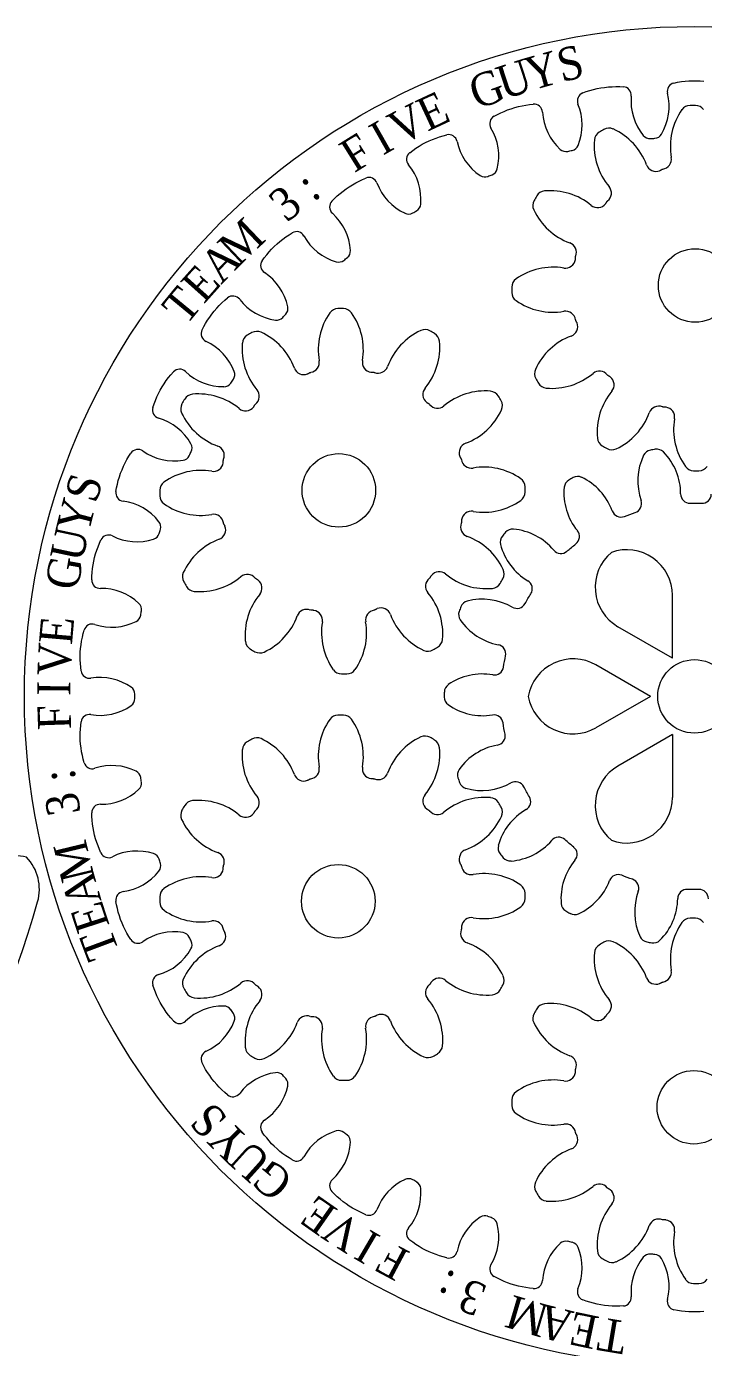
# Model space of a CAD drawing. Header units: inches. Extents: x 3 to 398, y -295 to -2.
# Drawn here: x 200.5 to 300.3, y -197 to -2.2 of the extents above; entities that cross this region are included whole.
import ezdxf
from ezdxf.enums import TextEntityAlignment as Align

# ---------------------------------------------------------------- set-up
doc = ezdxf.new("R2010")
doc.units = ezdxf.units.IN
doc.header["$MEASUREMENT"] = 0
doc.styles.get("Standard").update_dxf_attribs({"font": 'timesout.shx'})

msp = doc.modelspace()

# ---------------------------------------------------------------- linework, layer by layer
at = {"color": 1, "lineweight": 5}
for p, q in [((283.05, -11.84), (283.57, -11.67)), ((283.57, -11.67), (284.11, -11.53)), ((284.11, -11.53), (284.65, -11.4)), ((284.65, -11.4), (285.2, -11.3)), ((285.2, -11.3), (285.75, -11.21)), ((285.75, -11.21), (286.3, -11.15)), ((286.3, -11.15), (286.86, -11.11)), ((286.86, -11.11), (287.41, -11.1)), ((287.41, -11.1), (287.97, -11.1)), ((287.97, -11.1), (288.52, -11.13)), ((295.97, -10.57), (296.51, -10.46)), ((296.51, -10.46), (297.06, -10.37)), ((297.06, -10.37), (297.61, -10.31)), ((297.61, -10.31), (298.16, -10.26)), ((298.16, -10.26), (298.72, -10.24)), ((298.72, -10.24), (299.28, -10.24)), ((299.28, -10.24), (299.84, -10.26)), ((299.84, -10.26), (300.39, -10.31)), ((282.53, -12.03), (283.05, -11.84)), ((269.45, -15.48), (269.94, -15.22)), ((269.94, -15.22), (270.43, -14.97)), ((270.43, -14.97), (270.94, -14.75)), ((270.94, -14.75), (271.46, -14.54)), ((271.46, -14.54), (271.98, -14.36)), ((271.98, -14.36), (272.51, -14.19)), ((272.51, -14.19), (273.05, -14.05)), ((273.05, -14.05), (273.6, -13.93)), ((273.6, -13.93), (274.14, -13.83)), ((274.14, -13.83), (274.69, -13.75)), ((274.69, -13.75), (275.24, -13.69)), ((258.88, -19.61), (259.37, -19.35)), ((259.37, -19.35), (259.87, -19.11)), ((259.87, -19.11), (260.38, -18.89)), ((260.38, -18.89), (260.9, -18.69)), ((260.9, -18.69), (261.43, -18.51)), ((261.43, -18.51), (261.96, -18.35)), ((261.96, -18.35), (262.49, -18.21)), ((257.04, -20.84), (257.48, -20.51)), ((257.48, -20.51), (257.93, -20.19)), ((257.93, -20.19), (258.4, -19.89)), ((258.4, -19.89), (258.88, -19.61)), ((294.07, -23.38), (294.12, -23.35)), ((294.12, -23.35), (294.16, -23.33)), ((294.16, -23.33), (294.2, -23.31)), ((294.2, -23.31), (294.25, -23.29)), ((294.25, -23.29), (294.29, -23.28)), ((294.29, -23.28), (294.34, -23.27)), ((248.58, -25.56), (249.06, -25.28)), ((249.06, -25.28), (249.55, -25.03)), ((249.55, -25.03), (250.05, -24.79)), ((250.05, -24.79), (250.56, -24.58)), ((293.86, -23.49), (293.9, -23.47)), ((293.9, -23.47), (293.95, -23.45)), ((293.95, -23.45), (293.99, -23.43)), ((293.99, -23.43), (294.03, -23.4)), ((294.03, -23.4), (294.07, -23.38)), ((245.94, -27.59), (246.34, -27.21)), ((246.34, -27.21), (246.76, -26.85)), ((246.76, -26.85), (247.2, -26.5)), ((247.2, -26.5), (247.64, -26.17)), ((247.64, -26.17), (248.1, -25.86)), ((248.1, -25.86), (248.58, -25.56)), ((245.56, -27.99), (245.94, -27.59)), ((285.89, -28.38), (285.92, -28.34)), ((285.92, -28.34), (285.95, -28.3)), ((285.95, -28.3), (285.97, -28.26)), ((285.97, -28.26), (286, -28.22)), ((286, -28.22), (286.02, -28.17)), ((286.02, -28.17), (286.05, -28.13)), ((286.05, -28.13), (286.07, -28.09)), ((286.07, -28.09), (286.1, -28.05)), ((286.1, -28.05), (286.13, -28.01)), ((286.13, -28.01), (286.16, -27.98)), ((286.16, -27.98), (286.2, -27.95)), ((238.78, -33.25), (239.24, -32.94)), ((239.24, -32.94), (239.71, -32.65)), ((236.29, -35.46), (236.67, -35.05)), ((236.67, -35.05), (237.06, -34.66)), ((237.06, -34.66), (237.47, -34.28)), ((237.47, -34.28), (237.9, -33.92)), ((237.9, -33.92), (238.33, -33.57)), ((238.33, -33.57), (238.78, -33.25)), ((235.27, -36.77), (235.59, -36.32)), ((235.59, -36.32), (235.94, -35.89)), ((235.94, -35.89), (236.29, -35.46)), ((281.44, -36.55), (281.45, -36.5)), ((281.44, -36.6), (281.44, -36.55)), ((281.45, -36.21), (281.46, -36.16)), ((281.45, -36.26), (281.45, -36.21)), ((281.45, -36.31), (281.45, -36.26)), ((281.45, -36.36), (281.45, -36.31)), ((281.45, -36.4), (281.45, -36.36)), ((281.45, -36.45), (281.45, -36.4)), ((281.45, -36.5), (281.45, -36.45)), ((281.46, -36.16), (281.47, -36.12)), ((281.47, -36.12), (281.49, -36.07)), ((229.35, -42.98), (229.76, -42.6)), ((229.76, -42.6), (230.19, -42.25)), ((227.54, -45.08), (227.87, -44.63)), ((227.87, -44.63), (228.22, -44.2)), ((228.22, -44.2), (228.58, -43.77)), ((228.58, -43.77), (228.96, -43.37)), ((228.96, -43.37), (229.35, -42.98)), ((226.41, -46.98), (226.66, -46.49)), ((226.66, -46.49), (226.93, -46.01)), ((226.93, -46.01), (227.23, -45.54)), ((227.23, -45.54), (227.54, -45.08)), ((281.48, -45.51), (281.47, -45.46)), ((281.49, -45.55), (281.48, -45.51)), ((281.51, -45.6), (281.49, -45.55)), ((281.53, -45.64), (281.51, -45.6)), ((281.55, -45.68), (281.53, -45.64)), ((281.58, -45.73), (281.55, -45.68)), ((281.6, -45.77), (281.58, -45.73)), ((281.63, -45.81), (281.6, -45.77)), ((281.65, -45.85), (281.63, -45.81)), ((281.67, -45.9), (281.65, -45.85)), ((281.69, -45.94), (281.67, -45.9)), ((220.84, -54.91), (221.15, -54.45)), ((221.15, -54.45), (221.48, -54.01)), ((221.48, -54.01), (221.83, -53.58)), ((221.83, -53.58), (222.2, -53.16)), ((241.96, -53.45), (242.01, -53.43)), ((242.01, -53.43), (242.05, -53.41)), ((242.05, -53.41), (242.09, -53.39)), ((242.09, -53.39), (242.14, -53.36)), ((242.14, -53.36), (242.18, -53.34)), ((242.18, -53.34), (242.22, -53.31)), ((242.22, -53.31), (242.26, -53.29)), ((242.26, -53.29), (242.31, -53.27)), ((242.31, -53.27), (242.35, -53.25)), ((242.35, -53.25), (242.4, -53.24)), ((242.4, -53.24), (242.44, -53.23)), ((251.31, -53.2), (251.35, -53.21)), ((251.35, -53.21), (251.4, -53.21)), ((251.4, -53.21), (251.45, -53.21)), ((251.45, -53.21), (251.5, -53.21)), ((251.5, -53.21), (251.55, -53.21)), ((251.55, -53.21), (251.6, -53.21)), ((251.6, -53.21), (251.65, -53.21)), ((251.65, -53.21), (251.69, -53.21)), ((251.69, -53.21), (251.74, -53.22)), ((251.74, -53.22), (251.79, -53.23)), ((251.79, -53.23), (251.83, -53.25)), ((286.18, -53.64), (286.15, -53.6)), ((286.21, -53.67), (286.18, -53.64)), ((286.25, -53.7), (286.21, -53.67)), ((286.29, -53.73), (286.25, -53.7)), ((286.33, -53.75), (286.29, -53.73)), ((286.37, -53.78), (286.33, -53.75)), ((286.42, -53.8), (286.37, -53.78)), ((286.46, -53.83), (286.42, -53.8)), ((286.5, -53.85), (286.46, -53.83)), ((286.54, -53.88), (286.5, -53.85)), ((286.58, -53.91), (286.54, -53.88)), ((219.76, -56.86), (220, -56.35)), ((220, -56.35), (220.26, -55.86)), ((220.26, -55.86), (220.54, -55.38)), ((220.54, -55.38), (220.84, -54.91)), ((219.17, -58.41), (219.35, -57.88)), ((219.35, -57.88), (219.54, -57.37)), ((219.54, -57.37), (219.76, -56.86)), ((234, -58.34), (234.03, -58.3)), ((234.03, -58.3), (234.05, -58.26)), ((234.05, -58.26), (234.08, -58.22)), ((234.08, -58.22), (234.1, -58.18)), ((234.1, -58.18), (234.13, -58.14)), ((234.13, -58.14), (234.15, -58.09)), ((234.15, -58.09), (234.18, -58.05)), ((234.18, -58.05), (234.2, -58.01)), ((234.2, -58.01), (234.23, -57.98)), ((234.23, -57.98), (234.27, -57.94)), ((234.27, -57.94), (234.3, -57.91)), ((259.52, -57.65), (259.56, -57.68)), ((259.56, -57.68), (259.6, -57.71)), ((259.6, -57.71), (259.65, -57.73)), ((259.65, -57.73), (259.69, -57.76)), ((259.69, -57.76), (259.73, -57.78)), ((259.73, -57.78), (259.77, -57.81)), ((259.77, -57.81), (259.81, -57.83)), ((259.81, -57.83), (259.85, -57.86)), ((259.85, -57.86), (259.89, -57.89)), ((259.89, -57.89), (259.93, -57.92)), ((259.93, -57.92), (259.96, -57.96)), ((294.32, -58.33), (294.27, -58.31)), ((294.36, -58.34), (294.32, -58.33)), ((294.41, -58.35), (294.36, -58.34)), ((294.46, -58.35), (294.41, -58.35)), ((294.51, -58.35), (294.46, -58.35)), ((294.56, -58.35), (294.51, -58.35)), ((294.6, -58.35), (294.56, -58.35)), ((294.65, -58.35), (294.6, -58.35)), ((294.7, -58.35), (294.65, -58.35)), ((294.75, -58.36), (294.7, -58.35)), ((294.8, -58.36), (294.75, -58.36)), ((215.08, -66.57), (215.35, -66.08)), ((215.35, -66.08), (215.63, -65.61)), ((215.63, -65.61), (215.93, -65.14)), ((229.55, -66.22), (229.56, -66.17)), ((229.55, -66.27), (229.55, -66.22)), ((229.56, -66.12), (229.58, -66.08)), ((229.56, -66.17), (229.56, -66.12)), ((229.58, -66.08), (229.59, -66.03)), ((264.41, -65.62), (264.43, -65.66)), ((264.43, -65.66), (264.45, -65.71)), ((264.45, -65.71), (264.48, -65.75)), ((264.48, -65.75), (264.5, -65.79)), ((264.5, -65.79), (264.53, -65.83)), ((264.53, -65.83), (264.55, -65.88)), ((264.55, -65.88), (264.58, -65.92)), ((264.58, -65.92), (264.6, -65.96)), ((264.6, -65.96), (264.61, -66.01)), ((264.61, -66.01), (264.63, -66.05)), ((264.63, -66.05), (264.64, -66.1)), ((214.23, -68.63), (214.41, -68.1)), ((214.41, -68.1), (214.62, -67.58)), ((214.62, -67.58), (214.84, -67.07)), ((214.84, -67.07), (215.08, -66.57)), ((229.54, -66.56), (229.55, -66.51)), ((229.55, -66.32), (229.55, -66.27)), ((229.55, -66.37), (229.55, -66.32)), ((229.55, -66.41), (229.55, -66.37)), ((229.55, -66.46), (229.55, -66.41)), ((229.55, -66.51), (229.55, -66.46)), ((213.81, -70.24), (213.93, -69.7)), ((213.93, -69.7), (214.07, -69.16)), ((214.07, -69.16), (214.23, -68.63)), ((213.71, -70.78), (213.81, -70.24)), ((229.58, -75.47), (229.57, -75.42)), ((229.6, -75.52), (229.58, -75.47)), ((229.61, -75.56), (229.6, -75.52)), ((229.63, -75.6), (229.61, -75.56)), ((229.66, -75.65), (229.63, -75.6)), ((229.68, -75.69), (229.66, -75.65)), ((229.71, -75.73), (229.68, -75.69)), ((229.73, -75.77), (229.71, -75.73)), ((229.76, -75.82), (229.73, -75.77)), ((229.78, -75.86), (229.76, -75.82)), ((229.8, -75.9), (229.78, -75.86)), ((264.63, -75.45), (264.62, -75.49)), ((264.65, -75.4), (264.63, -75.45)), ((264.66, -75.3), (264.65, -75.35)), ((264.65, -75.35), (264.65, -75.4)), ((264.67, -74.96), (264.66, -75.01)), ((264.66, -75.01), (264.66, -75.06)), ((264.66, -75.06), (264.66, -75.11)), ((264.66, -75.11), (264.66, -75.16)), ((264.66, -75.16), (264.66, -75.21)), ((264.66, -75.21), (264.66, -75.26)), ((264.66, -75.26), (264.66, -75.3)), ((210.72, -80), (210.89, -79.46)), ((210.89, -79.46), (211.08, -78.94)), ((211.08, -78.94), (211.28, -78.43)), ((211.28, -78.43), (211.51, -77.92)), ((210.27, -82.17), (210.35, -81.62)), ((210.35, -81.62), (210.46, -81.08)), ((210.46, -81.08), (210.58, -80.53)), ((210.58, -80.53), (210.72, -80)), ((210.16, -83.83), (210.18, -83.28)), ((210.18, -83.28), (210.21, -82.73)), ((210.21, -82.73), (210.27, -82.17)), ((234.28, -83.6), (234.25, -83.57)), ((234.32, -83.63), (234.28, -83.6)), ((234.36, -83.66), (234.32, -83.63)), ((234.4, -83.69), (234.36, -83.66)), ((234.44, -83.72), (234.4, -83.69)), ((234.48, -83.74), (234.44, -83.72)), ((234.52, -83.76), (234.48, -83.74)), ((259.94, -83.58), (259.91, -83.61)), ((259.98, -83.55), (259.94, -83.58)), ((260.01, -83.51), (259.98, -83.55)), ((260.03, -83.47), (260.01, -83.51)), ((260.06, -83.43), (260.03, -83.47)), ((260.08, -83.39), (260.06, -83.43)), ((260.11, -83.34), (260.08, -83.39)), ((260.13, -83.3), (260.11, -83.34)), ((260.16, -83.26), (260.13, -83.3)), ((260.18, -83.22), (260.16, -83.26)), ((260.21, -83.18), (260.18, -83.22)), ((234.56, -83.79), (234.52, -83.76)), ((234.61, -83.81), (234.56, -83.79)), ((234.65, -83.84), (234.61, -83.81)), ((234.69, -83.87), (234.65, -83.84)), ((295.75, -95.36), (295.75, -86.1)), ((242.42, -88.29), (242.38, -88.28)), ((242.47, -88.3), (242.42, -88.29)), ((242.52, -88.31), (242.47, -88.3)), ((242.56, -88.31), (242.52, -88.31)), ((242.61, -88.31), (242.56, -88.31)), ((242.66, -88.31), (242.61, -88.31)), ((242.71, -88.31), (242.66, -88.31)), ((242.76, -88.31), (242.71, -88.31)), ((242.81, -88.31), (242.76, -88.31)), ((242.86, -88.32), (242.81, -88.31)), ((242.9, -88.32), (242.86, -88.32)), ((251.81, -88.28), (251.77, -88.29)), ((251.86, -88.27), (251.81, -88.28)), ((251.9, -88.25), (251.86, -88.27)), ((251.95, -88.23), (251.9, -88.25)), ((251.99, -88.21), (251.95, -88.23)), ((252.03, -88.18), (251.99, -88.21)), ((252.07, -88.16), (252.03, -88.18)), ((252.12, -88.14), (252.07, -88.16)), ((252.16, -88.11), (252.12, -88.14)), ((252.2, -88.09), (252.16, -88.11)), ((252.25, -88.07), (252.2, -88.09)), ((208.9, -91.75), (209.05, -91.22)), ((295.75, -95.36), (287.72, -90.73)), ((208.52, -93.94), (208.58, -93.39)), ((208.58, -93.39), (208.66, -92.84)), ((208.66, -92.84), (208.77, -92.29)), ((208.77, -92.29), (208.9, -91.75)), ((208.45, -95.05), (208.47, -94.5)), ((208.46, -95.61), (208.45, -95.05)), ((208.47, -94.5), (208.52, -93.94)), ((208.48, -96.16), (208.46, -95.61)), ((208.53, -96.71), (208.48, -96.16)), ((208.6, -97.26), (208.53, -96.71)), ((292.49, -101), (284.47, -96.37)), ((292.49, -101), (284.47, -105.63)), ((208.53, -105.29), (208.6, -104.74)), ((208.45, -106.95), (208.46, -106.39)), ((208.47, -107.5), (208.45, -106.95)), ((208.46, -106.39), (208.48, -105.84)), ((208.48, -105.84), (208.53, -105.29)), ((295.75, -106.64), (287.72, -111.27)), ((295.75, -106.64), (295.75, -115.9)), ((208.52, -108.06), (208.47, -107.5)), ((208.58, -108.61), (208.52, -108.06)), ((208.66, -109.16), (208.58, -108.61)), ((208.77, -109.71), (208.66, -109.16)), ((208.9, -110.25), (208.77, -109.71)), ((209.05, -110.78), (208.9, -110.25)), ((241.96, -113.38), (242.01, -113.36)), ((242.01, -113.36), (242.05, -113.33)), ((242.05, -113.33), (242.09, -113.31)), ((242.09, -113.31), (242.14, -113.29)), ((242.14, -113.29), (242.18, -113.26)), ((242.18, -113.26), (242.22, -113.24)), ((242.22, -113.24), (242.26, -113.21)), ((242.26, -113.21), (242.31, -113.19)), ((242.31, -113.19), (242.35, -113.18)), ((242.35, -113.18), (242.4, -113.16)), ((242.4, -113.16), (242.44, -113.15)), ((251.31, -113.12), (251.35, -113.13)), ((251.35, -113.13), (251.4, -113.13)), ((251.4, -113.13), (251.45, -113.13)), ((251.45, -113.13), (251.5, -113.13)), ((251.5, -113.13), (251.55, -113.13)), ((251.55, -113.13), (251.6, -113.13)), ((251.6, -113.13), (251.65, -113.13)), ((251.65, -113.13), (251.69, -113.14)), ((251.69, -113.14), (251.74, -113.14)), ((251.74, -113.14), (251.79, -113.16)), ((251.79, -113.16), (251.83, -113.17)), ((210.18, -118.72), (210.16, -118.17)), ((210.21, -119.27), (210.18, -118.72)), ((234, -118.27), (234.03, -118.23)), ((234.03, -118.23), (234.05, -118.19)), ((234.05, -118.19), (234.08, -118.14)), ((234.08, -118.14), (234.1, -118.1)), ((234.1, -118.1), (234.13, -118.06)), ((234.13, -118.06), (234.15, -118.02)), ((234.15, -118.02), (234.18, -117.98)), ((234.18, -117.98), (234.2, -117.94)), ((234.2, -117.94), (234.23, -117.9)), ((234.23, -117.9), (234.27, -117.86)), ((234.27, -117.86), (234.3, -117.83)), ((259.52, -117.58), (259.56, -117.61)), ((259.56, -117.61), (259.6, -117.63)), ((259.6, -117.63), (259.65, -117.66)), ((259.65, -117.66), (259.69, -117.68)), ((259.69, -117.68), (259.73, -117.71)), ((259.73, -117.71), (259.77, -117.73)), ((259.77, -117.73), (259.81, -117.76)), ((259.81, -117.76), (259.85, -117.78)), ((259.85, -117.78), (259.89, -117.81)), ((259.89, -117.81), (259.93, -117.85)), ((259.93, -117.85), (259.96, -117.88)), ((210.27, -119.83), (210.21, -119.27)), ((210.35, -120.38), (210.27, -119.83)), ((210.46, -120.92), (210.35, -120.38)), ((210.58, -121.47), (210.46, -120.92)), ((210.72, -122), (210.58, -121.47)), ((210.89, -122.54), (210.72, -122)), ((211.08, -123.06), (210.89, -122.54)), ((211.28, -123.57), (211.08, -123.06)), ((211.51, -124.08), (211.28, -123.57)), ((229.54, -126.48), (229.55, -126.44)), ((229.55, -126.14), (229.56, -126.09)), ((229.55, -126.19), (229.55, -126.14)), ((229.55, -126.24), (229.55, -126.19)), ((229.55, -126.29), (229.55, -126.24)), ((229.55, -126.34), (229.55, -126.29)), ((229.55, -126.39), (229.55, -126.34)), ((229.55, -126.44), (229.55, -126.39)), ((229.56, -126.05), (229.58, -126)), ((229.56, -126.09), (229.56, -126.05)), ((229.58, -126), (229.59, -125.96)), ((264.41, -125.54), (264.43, -125.59)), ((264.43, -125.59), (264.45, -125.63)), ((264.45, -125.63), (264.48, -125.67)), ((264.48, -125.67), (264.5, -125.72)), ((264.5, -125.72), (264.53, -125.76)), ((264.53, -125.76), (264.55, -125.8)), ((264.55, -125.8), (264.58, -125.84)), ((264.58, -125.84), (264.6, -125.89)), ((264.6, -125.89), (264.61, -125.93)), ((264.61, -125.93), (264.63, -125.98)), ((264.63, -125.98), (264.64, -126.02)), ((213.81, -131.76), (213.71, -131.22)), ((213.93, -132.3), (213.81, -131.76)), ((214.07, -132.84), (213.93, -132.3)), ((214.23, -133.37), (214.07, -132.84)), ((214.41, -133.9), (214.23, -133.37)), ((214.62, -134.42), (214.41, -133.9)), ((214.84, -134.93), (214.62, -134.42)), ((215.08, -135.43), (214.84, -134.93)), ((215.35, -135.92), (215.08, -135.43)), ((215.63, -136.39), (215.35, -135.92)), ((229.58, -135.39), (229.57, -135.35)), ((229.6, -135.44), (229.58, -135.39)), ((229.61, -135.48), (229.6, -135.44)), ((229.63, -135.53), (229.61, -135.48)), ((229.66, -135.57), (229.63, -135.53)), ((229.68, -135.61), (229.66, -135.57)), ((229.71, -135.65), (229.68, -135.61)), ((229.73, -135.7), (229.71, -135.65)), ((229.76, -135.74), (229.73, -135.7)), ((229.78, -135.78), (229.76, -135.74)), ((229.8, -135.83), (229.78, -135.78)), ((264.63, -135.37), (264.62, -135.41)), ((264.65, -135.32), (264.63, -135.37)), ((264.66, -135.23), (264.65, -135.27)), ((264.65, -135.27), (264.65, -135.32)), ((264.67, -134.89), (264.66, -134.93)), ((264.66, -134.93), (264.66, -134.98)), ((264.66, -134.98), (264.66, -135.03)), ((264.66, -135.03), (264.66, -135.08)), ((264.66, -135.08), (264.66, -135.13)), ((264.66, -135.13), (264.66, -135.18)), ((264.66, -135.18), (264.66, -135.23)), ((215.93, -136.86), (215.63, -136.39)), ((219.35, -144.12), (219.17, -143.59)), ((219.54, -144.63), (219.35, -144.12)), ((234.28, -143.52), (234.25, -143.49)), ((234.32, -143.56), (234.28, -143.52)), ((234.36, -143.59), (234.32, -143.56)), ((234.4, -143.61), (234.36, -143.59)), ((234.44, -143.64), (234.4, -143.61)), ((234.48, -143.66), (234.44, -143.64)), ((234.52, -143.69), (234.48, -143.66)), ((234.56, -143.71), (234.52, -143.69)), ((234.61, -143.74), (234.56, -143.71)), ((234.65, -143.76), (234.61, -143.74)), ((234.69, -143.79), (234.65, -143.76)), ((259.94, -143.51), (259.91, -143.54)), ((259.98, -143.47), (259.94, -143.51)), ((260.01, -143.43), (259.98, -143.47)), ((260.03, -143.39), (260.01, -143.43)), ((260.06, -143.35), (260.03, -143.39)), ((260.08, -143.31), (260.06, -143.35)), ((260.11, -143.27), (260.08, -143.31)), ((260.13, -143.23), (260.11, -143.27)), ((260.16, -143.18), (260.13, -143.23)), ((260.18, -143.14), (260.16, -143.18)), ((260.21, -143.1), (260.18, -143.14)), ((293.86, -143.34), (293.9, -143.32)), ((293.9, -143.32), (293.95, -143.3)), ((293.95, -143.3), (293.99, -143.27)), ((293.99, -143.27), (294.03, -143.25)), ((294.03, -143.25), (294.07, -143.22)), ((294.07, -143.22), (294.12, -143.2)), ((294.12, -143.2), (294.16, -143.18)), ((294.16, -143.18), (294.2, -143.16)), ((294.2, -143.16), (294.25, -143.14)), ((294.25, -143.14), (294.29, -143.12)), ((294.29, -143.12), (294.34, -143.11)), ((219.76, -145.14), (219.54, -144.63)), ((220, -145.65), (219.76, -145.14)), ((220.26, -146.14), (220, -145.65)), ((220.54, -146.62), (220.26, -146.14)), ((220.84, -147.09), (220.54, -146.62)), ((221.15, -147.55), (220.84, -147.09)), ((221.48, -147.99), (221.15, -147.55)), ((221.83, -148.42), (221.48, -147.99)), ((252.16, -148.03), (252.12, -148.06)), ((252.2, -148.01), (252.16, -148.03)), ((252.25, -147.99), (252.2, -148.01)), ((286, -148.06), (286.02, -148.02)), ((286.02, -148.02), (286.05, -147.98)), ((286.05, -147.98), (286.07, -147.94)), ((286.07, -147.94), (286.1, -147.9)), ((286.1, -147.9), (286.13, -147.86)), ((286.13, -147.86), (286.16, -147.83)), ((286.16, -147.83), (286.2, -147.79)), ((222.2, -148.84), (221.83, -148.42)), ((242.42, -148.21), (242.38, -148.2)), ((242.47, -148.23), (242.42, -148.21)), ((242.52, -148.23), (242.47, -148.23)), ((242.56, -148.24), (242.52, -148.23)), ((242.61, -148.24), (242.56, -148.24)), ((242.66, -148.24), (242.61, -148.24)), ((242.71, -148.24), (242.66, -148.24)), ((242.76, -148.24), (242.71, -148.24)), ((242.81, -148.24), (242.76, -148.24)), ((242.86, -148.24), (242.81, -148.24)), ((242.9, -148.25), (242.86, -148.24)), ((251.81, -148.21), (251.77, -148.22)), ((251.86, -148.19), (251.81, -148.21)), ((251.9, -148.18), (251.86, -148.19)), ((251.95, -148.16), (251.9, -148.18)), ((251.99, -148.13), (251.95, -148.16)), ((252.03, -148.11), (251.99, -148.13)), ((252.07, -148.08), (252.03, -148.11)), ((252.12, -148.06), (252.07, -148.08)), ((285.89, -148.23), (285.92, -148.19)), ((285.92, -148.19), (285.95, -148.15)), ((285.95, -148.15), (285.97, -148.11)), ((285.97, -148.11), (286, -148.06)), ((226.66, -155.51), (226.41, -155.02)), ((226.93, -155.99), (226.66, -155.51)), ((227.23, -156.46), (226.93, -155.99)), ((227.54, -156.92), (227.23, -156.46)), ((227.87, -157.37), (227.54, -156.92)), ((228.22, -157.8), (227.87, -157.37)), ((281.44, -156.4), (281.45, -156.35)), ((281.44, -156.44), (281.44, -156.4)), ((281.45, -156.06), (281.46, -156.01)), ((281.45, -156.1), (281.45, -156.06)), ((281.45, -156.15), (281.45, -156.1)), ((281.45, -156.2), (281.45, -156.15)), ((281.45, -156.25), (281.45, -156.2)), ((281.45, -156.3), (281.45, -156.25)), ((281.45, -156.35), (281.45, -156.3)), ((281.46, -156.01), (281.47, -155.96)), ((281.47, -155.96), (281.49, -155.92)), ((228.58, -158.23), (228.22, -157.8)), ((228.96, -158.63), (228.58, -158.23)), ((229.35, -159.02), (228.96, -158.63)), ((229.76, -159.4), (229.35, -159.02)), ((230.19, -159.75), (229.76, -159.4)), ((235.59, -165.68), (235.27, -165.23)), ((281.48, -165.36), (281.47, -165.31)), ((281.49, -165.4), (281.48, -165.36)), ((281.51, -165.44), (281.49, -165.4)), ((281.53, -165.49), (281.51, -165.44)), ((281.55, -165.53), (281.53, -165.49)), ((281.58, -165.57), (281.55, -165.53)), ((235.94, -166.11), (235.59, -165.68)), ((236.29, -166.54), (235.94, -166.11)), ((236.67, -166.95), (236.29, -166.54)), ((237.06, -167.34), (236.67, -166.95)), ((237.47, -167.72), (237.06, -167.34)), ((281.6, -165.62), (281.58, -165.57)), ((281.63, -165.66), (281.6, -165.62)), ((281.65, -165.7), (281.63, -165.66)), ((281.67, -165.74), (281.65, -165.7)), ((281.69, -165.79), (281.67, -165.74)), ((237.9, -168.08), (237.47, -167.72)), ((238.33, -168.43), (237.9, -168.08)), ((238.78, -168.75), (238.33, -168.43)), ((239.24, -169.06), (238.78, -168.75)), ((239.71, -169.35), (239.24, -169.06)), ((245.94, -174.41), (245.56, -174.01)), ((246.34, -174.79), (245.94, -174.41)), ((246.76, -175.15), (246.34, -174.79)), ((247.2, -175.5), (246.76, -175.15)), ((286.18, -173.49), (286.15, -173.45)), ((286.21, -173.52), (286.18, -173.49)), ((286.25, -173.55), (286.21, -173.52)), ((286.29, -173.57), (286.25, -173.55)), ((286.33, -173.6), (286.29, -173.57)), ((286.37, -173.62), (286.33, -173.6)), ((286.42, -173.65), (286.37, -173.62)), ((286.46, -173.67), (286.42, -173.65)), ((286.5, -173.7), (286.46, -173.67)), ((286.54, -173.72), (286.5, -173.7)), ((286.58, -173.75), (286.54, -173.72)), ((247.64, -175.83), (247.2, -175.5)), ((248.1, -176.14), (247.64, -175.83)), ((248.58, -176.44), (248.1, -176.14)), ((249.06, -176.72), (248.58, -176.44)), ((249.55, -176.97), (249.06, -176.72)), ((250.05, -177.21), (249.55, -176.97)), ((250.56, -177.42), (250.05, -177.21)), ((294.32, -178.18), (294.27, -178.16)), ((294.36, -178.19), (294.32, -178.18)), ((294.41, -178.19), (294.36, -178.19)), ((294.46, -178.2), (294.41, -178.19)), ((294.51, -178.2), (294.46, -178.2)), ((294.56, -178.2), (294.51, -178.2)), ((294.6, -178.2), (294.56, -178.2)), ((294.65, -178.2), (294.6, -178.2)), ((294.7, -178.2), (294.65, -178.2)), ((294.75, -178.2), (294.7, -178.2)), ((294.8, -178.21), (294.75, -178.2)), ((257.48, -181.49), (257.04, -181.16)), ((257.93, -181.81), (257.48, -181.49)), ((258.4, -182.11), (257.93, -181.81)), ((258.88, -182.39), (258.4, -182.11)), ((259.37, -182.65), (258.88, -182.39)), ((259.87, -182.89), (259.37, -182.65)), ((260.38, -183.11), (259.87, -182.89)), ((260.9, -183.31), (260.38, -183.11)), ((261.43, -183.49), (260.9, -183.31)), ((261.96, -183.65), (261.43, -183.49)), ((262.49, -183.79), (261.96, -183.65)), ((269.94, -186.78), (269.45, -186.52)), ((270.43, -187.03), (269.94, -186.78)), ((270.94, -187.25), (270.43, -187.03)), ((271.46, -187.46), (270.94, -187.25)), ((271.98, -187.64), (271.46, -187.46)), ((272.51, -187.81), (271.98, -187.64)), ((273.05, -187.95), (272.51, -187.81)), ((273.6, -188.07), (273.05, -187.95)), ((274.14, -188.17), (273.6, -188.07)), ((274.69, -188.25), (274.14, -188.17)), ((275.24, -188.31), (274.69, -188.25)), ((283.05, -190.16), (282.53, -189.97)), ((283.57, -190.33), (283.05, -190.16)), ((284.11, -190.47), (283.57, -190.33)), ((284.65, -190.6), (284.11, -190.47)), ((285.2, -190.7), (284.65, -190.6)), ((285.75, -190.79), (285.2, -190.7)), ((286.3, -190.85), (285.75, -190.79)), ((286.86, -190.89), (286.3, -190.85)), ((287.41, -190.9), (286.86, -190.89)), ((288.52, -190.87), (287.97, -190.9)), ((287.97, -190.9), (287.41, -190.9)), ((296.51, -191.54), (295.97, -191.43)), ((297.06, -191.63), (296.51, -191.54)), ((297.61, -191.69), (297.06, -191.63)), ((298.16, -191.74), (297.61, -191.69)), ((298.72, -191.76), (298.16, -191.74)), ((299.28, -191.76), (298.72, -191.76)), ((299.84, -191.74), (299.28, -191.76)), ((300.39, -191.69), (299.84, -191.74))]:
    msp.add_line(p, q, dxfattribs=at)
for centre, radius in [((299, -101), 98.77), ((299.09, -40.42), 5.42), ((246.58, -70.63), 5.42), ((299, -101), 5.42), ((246.5, -131.21), 5.42), ((298.91, -161.58), 5.42)]:
    msp.add_circle(centre, radius, dxfattribs=at)
for centre, radius, start, end in [((288.43, -12.37), 1.25, 354.6391, 85.9855), ((296.24, -11.79), 1.25, 102.586, 193.9323), ((282.98, -13.2), 1.25, 111.1574, 202.5038), ((297.63, -13.24), 7.99, 174.6391, 219.4175), ((287.27, -14.01), 7.99, 329.1539, 13.9323), ((270.07, -16.56), 1.25, 119.7288, 211.0752), ((275.34, -14.94), 1.25, 3.2105, 94.5569), ((284.57, -14.42), 7.99, 183.2105, 227.9889), ((274.44, -16.73), 7.99, 337.7254, 22.5038), ((304.92, -19.93), 9.48, 145.0472, 189.8256), ((298.36, -15.35), 1.48, 90.7517, 145.0472), ((298.86, -53.63), 39.76, 89.6061, 90.7517), ((299.13, -15.35), 1.48, 35.3107, 89.6061), ((262.16, -21.33), 7.99, 346.2968, 31.0752), ((305.3, -51.98), 39.76, 119.6061, 120.7517), ((286.39, -18.7), 1.48, 65.3107, 119.6061), ((283.05, -25.96), 9.48, 20.5323, 65.3107), ((262.78, -19.43), 1.25, 11.7819, 103.1283), ((271.82, -17.54), 7.99, 191.7819, 236.5604), ((293.69, -19.77), 9.48, 175.0472, 219.8256), ((285.72, -19.08), 1.48, 120.7517, 175.0472), ((292.42, -17.52), 1.25, 219.4175, 273.7129), ((290.33, 14.7), 33.54, 273.7129, 274.8585), ((293.06, -17.47), 1.25, 274.8585, 329.1539), ((257.81, -21.82), 1.25, 128.3003, 219.6466), ((280.05, -19.43), 1.25, 227.9889, 282.2843), ((273.18, 12.12), 33.54, 282.2843, 283.4299), ((280.68, -19.29), 1.25, 283.4299, 337.7254), ((250.69, -27.72), 7.99, 354.8682, 39.6466), ((268.71, -22.93), 1.25, 292.0014, 346.2968), ((293.31, -22.12), 1.48, 200.5323, 291.8787), ((294.12, -21.8), 1.48, 278.4792, 9.8256), ((251.02, -25.74), 1.25, 20.3534, 111.6997), ((259.69, -22.52), 7.99, 200.3534, 245.1318), ((268.11, -23.17), 1.25, 236.5604, 290.8558), ((256.61, 7.01), 33.54, 290.8558, 292.0014), ((310.04, -47.33), 39.76, 149.6061, 150.7517), ((277.02, -27.96), 1.48, 95.3107, 149.6061), ((277.76, -35.93), 9.48, 50.5323, 95.3107), ((285.27, -26.79), 1.48, 308.4792, 39.8256), ((246.47, -28.84), 1.25, 136.8717, 228.2181), ((257.41, -28.32), 1.25, 300.5728, 354.8682), ((276.64, -28.63), 1.48, 150.7517, 205.0472), ((284.73, -27.47), 1.48, 230.5323, 321.8787), ((240.31, -35.73), 7.99, 3.4396, 48.2181), ((256.85, -28.64), 1.25, 245.1318, 299.4272), ((240.99, -0.52), 33.54, 299.4272, 300.5728), ((283.89, -25.24), 9.48, 205.0472, 249.8256), ((240.34, -33.73), 1.25, 28.9248, 120.2712), ((248.43, -29.26), 7.99, 208.9248, 253.7032), ((280.11, -35.53), 1.48, 338.4792, 69.8256), ((236.3, -37.48), 1.25, 145.4431, 236.7895), ((246.54, -35.73), 1.25, 253.7032, 307.9986), ((226.66, -10.29), 33.54, 307.9986, 309.1442), ((247.04, -35.33), 1.25, 309.1442, 3.4396), ((279.97, -36.39), 1.48, 260.5323, 351.8787), ((231.24, -45.21), 7.99, 12.0111, 56.7895), ((278.17, -47.2), 9.48, 80.5323, 125.3107), ((273.55, -40.67), 1.48, 125.3107, 179.6061), ((311.83, -40.94), 39.76, 179.6061, 180.7517), ((230.97, -43.22), 1.25, 37.4962, 128.8426), ((238.3, -37.6), 7.99, 217.4962, 262.2746), ((273.55, -41.44), 1.48, 180.7517, 235.0472), ((278.13, -34.88), 9.48, 235.0472, 279.8256), ((213.95, -22.08), 33.54, 316.5701, 317.7157), ((237.83, -43.81), 1.25, 317.7157, 12.0111), ((253.02, -49.89), 9.48, 145.0472, 189.8256), ((246.47, -45.31), 1.48, 90.7517, 145.0472), ((246.97, -83.59), 39.76, 89.6061, 90.7517), ((247.23, -45.31), 1.48, 35.3107, 89.6061), ((240.71, -49.93), 9.48, 350.5323, 35.3107), ((280, -45.68), 1.48, 8.4792, 99.8256), ((237.4, -44.28), 1.25, 262.2746, 316.5701), ((280.32, -46.49), 1.48, 290.5323, 21.8787), ((227.53, -47.53), 1.25, 154.0145, 245.3609), ((223.68, -55.93), 7.99, 20.5825, 65.3609), ((233.83, -49.04), 1.48, 120.7517, 175.0472), ((253.4, -81.94), 39.76, 119.6061, 120.7517), ((234.49, -48.66), 1.48, 65.3107, 119.6061), ((231.15, -55.92), 9.48, 20.5323, 65.3107), ((262.66, -55.65), 9.48, 115.0472, 159.8256), ((259.28, -48.4), 1.48, 60.7517, 115.0472), ((251.98, -49.53), 9.48, 320.5323, 5.3107), ((240.57, -81.81), 39.76, 59.6061, 60.7517), ((259.94, -48.79), 1.48, 5.3107, 59.6061), ((284.16, -56.75), 9.48, 110.5323, 155.3107), ((241.79, -49.73), 9.48, 175.0472, 219.8256), ((242.22, -51.76), 1.48, 278.4792, 9.8256), ((251.52, -51.74), 1.48, 170.5323, 261.8787), ((252.38, -51.87), 1.48, 248.4792, 339.8256), ((223.12, -54.01), 1.25, 46.0677, 137.414), ((229.53, -47.35), 7.99, 226.0677, 270.8461), ((203.13, -35.64), 33.54, 325.1415, 326.2871), ((229.99, -53.56), 1.25, 326.2871, 20.5825), ((241.41, -52.08), 1.48, 200.5323, 291.8787), ((276.9, -53.41), 1.48, 155.3107, 209.6061), ((310.18, -34.5), 39.76, 209.6061, 210.7517), ((277.97, -46.11), 9.48, 265.0472, 309.8256), ((284.99, -54.52), 1.48, 38.4792, 129.8256), ((285.67, -55.07), 1.48, 320.5323, 51.8787), ((225.13, -57.93), 1.48, 95.3107, 149.6061), ((225.87, -65.89), 9.48, 50.5323, 95.3107), ((229.63, -54.09), 1.25, 270.8461, 325.1415), ((233.38, -56.75), 1.48, 308.4792, 39.8256), ((260.44, -56.49), 1.48, 140.5323, 231.8787), ((268.13, -65.45), 9.48, 85.0472, 129.8256), ((268.82, -57.49), 1.48, 30.7517, 85.0472), ((277.28, -54.08), 1.48, 210.7517, 265.0472), ((294.13, -62.04), 9.48, 140.5323, 185.3107), ((220.36, -58.78), 1.25, 162.586, 253.9323), ((224.75, -58.59), 1.48, 150.7517, 205.0472), ((258.15, -77.29), 39.76, 149.6061, 150.7517), ((232.83, -57.43), 1.48, 230.5323, 321.8787), ((261.12, -57.04), 1.48, 218.4792, 309.8256), ((235.93, -77.06), 39.76, 29.6061, 30.7517), ((269.21, -58.15), 1.48, 335.3107, 29.6061), ((293.73, -59.69), 1.48, 68.4792, 159.8256), ((294.59, -59.83), 1.48, 350.5323, 81.8787), ((217.8, -67.66), 7.99, 29.1539, 73.9323), ((231.99, -55.21), 9.48, 205.0472, 249.8256), ((261.94, -54.81), 9.48, 290.5323, 335.3107), ((283.44, -55.91), 9.48, 295.0472, 339.8256), ((305.4, -61.63), 9.48, 170.5323, 215.3107), ((223.69, -64.38), 1.25, 334.8585, 29.1539), ((228.21, -65.49), 1.48, 338.4792, 69.8256), ((265.79, -65.07), 1.48, 110.5323, 201.8787), ((286.16, -62.78), 1.48, 185.3107, 239.6061), ((305.53, -29.76), 39.76, 239.6061, 240.7517), ((216.96, -65.84), 1.25, 54.6391, 145.9855), ((222.31, -58.3), 7.99, 234.6391, 279.4175), ((223.41, -64.96), 1.25, 279.4175, 333.7129), ((194.46, -50.66), 33.54, 333.7129, 334.8585), ((266.1, -65.88), 1.48, 188.4792, 279.8256), ((286.83, -63.16), 1.48, 240.7517, 295.0472), ((299.43, -69.25), 8.79, 154.4556, 199.234), ((292.74, -66.05), 1.37, 100.1602, 154.4556), ((299, -101), 36.88, 99.0146, 100.1602), ((293.44, -65.93), 1.37, 44.7192, 99.0146), ((288.17, -71.15), 8.79, 359.9407, 44.7192), ((226.28, -77.16), 9.48, 80.5323, 125.3107), ((228.08, -66.35), 1.48, 260.5323, 351.8787), ((267.97, -76.68), 9.48, 55.0472, 99.8256), ((298.87, -66.25), 1.48, 215.3107, 269.6061), ((299.14, -27.97), 39.76, 269.6061, 270.7517), ((299.64, -66.25), 1.48, 270.7517, 325.0472), ((221.66, -70.63), 1.48, 125.3107, 179.6061), ((272.55, -70.12), 1.48, 0.7517, 55.0472), ((234.27, -70.63), 39.76, 359.6061, 0.7517), ((281.16, -70.3), 1.37, 120.1602, 174.4556), ((299, -101), 36.88, 119.0146, 120.1602), ((281.78, -69.95), 1.37, 64.7192, 119.0146), ((278.61, -76.65), 8.79, 19.9407, 64.7192), ((214.95, -70.97), 1.25, 171.1574, 262.5038), ((259.94, -70.9), 39.76, 179.6061, 180.7517), ((221.66, -71.4), 1.48, 180.7517, 235.0472), ((272.55, -70.89), 1.48, 305.3107, 359.6061), ((288.54, -71.01), 8.79, 174.4556, 219.234), ((298.33, -71.16), 1.37, 179.9407, 271.2871), ((300.1, -71.17), 1.37, 267.8876, 359.234), ((213.74, -80.14), 7.99, 37.7254, 82.5038), ((226.24, -64.85), 9.48, 235.0472, 279.8256), ((266.13, -75.17), 1.48, 80.5323, 171.8787), ((267.93, -64.37), 9.48, 260.5323, 305.3107), ((288.16, -73.19), 1.37, 199.9407, 291.2871), ((289.83, -72.59), 1.37, 287.8876, 19.234), ((219.08, -76.01), 1.25, 343.4299, 37.7254), ((228.11, -75.64), 1.48, 8.4792, 99.8256), ((228.42, -76.45), 1.48, 290.5323, 21.8787), ((266, -76.03), 1.48, 158.4792, 249.8256), ((212.64, -78.46), 1.25, 63.2105, 154.5569), ((216.8, -70.21), 7.99, 243.2105, 287.9889), ((218.89, -76.63), 1.25, 287.9889, 342.2843), ((188.13, -66.8), 33.54, 342.2843, 343.4299), ((232.27, -86.72), 9.48, 110.5323, 155.3107), ((262.22, -86.32), 9.48, 25.0472, 69.8256), ((271.73, -78.25), 1.37, 140.1602, 194.4556), ((299, -101), 36.88, 139.0146, 140.1602), ((272.19, -77.71), 1.37, 84.7192, 139.0146), ((271.51, -85.1), 8.79, 39.9407, 84.7192), ((280.67, -77.44), 1.37, 307.8876, 39.234), ((278.92, -76.4), 8.79, 194.4556, 239.234), ((279.3, -78.57), 1.37, 219.9407, 311.2871), ((291.08, -84.91), 6.72, 130.196, 240), ((289.02, -86.1), 6.72, 0, 109.804), ((225, -83.38), 1.48, 155.3107, 209.6061), ((226.08, -76.07), 9.48, 265.0472, 309.8256), ((233.09, -84.49), 1.48, 38.4792, 129.8256), ((260.83, -84.77), 1.48, 128.4792, 219.8256), ((261.38, -84.09), 1.48, 50.5323, 141.8787), ((268.34, -75.64), 9.48, 230.5323, 275.3107), ((236.06, -64.23), 39.76, 329.6061, 330.7517), ((269.46, -82.93), 1.48, 330.7517, 25.0472), ((211.41, -83.84), 1.25, 179.7288, 271.0752), ((211.58, -93.08), 7.99, 46.2968, 91.0752), ((258.28, -64.46), 39.76, 209.6061, 210.7517), ((225.39, -84.04), 1.48, 210.7517, 265.0472), ((233.77, -85.03), 1.48, 320.5323, 51.8787), ((269.08, -83.6), 1.48, 275.3107, 329.6061), ((273.72, -85.13), 1.37, 327.8876, 59.234), ((216.24, -88.2), 1.25, 352.0014, 46.2968), ((242.23, -92), 9.48, 140.5323, 185.3107), ((252.42, -91.79), 9.48, 355.0472, 39.8256), ((265.85, -88.28), 1.37, 104.7192, 159.0146), ((267.73, -95.46), 8.79, 59.9407, 104.7192), ((272.82, -86.66), 1.37, 239.9407, 331.2871), ((216.15, -88.84), 1.25, 296.5604, 350.8558), ((184.27, -83.71), 33.54, 350.8558, 352.0014), ((231.55, -85.88), 9.48, 295.0472, 339.8256), ((241.83, -89.65), 1.48, 68.4792, 159.8256), ((242.69, -89.79), 1.48, 350.5323, 81.8787), ((251.99, -89.76), 1.48, 98.4792, 189.8256), ((252.8, -89.44), 1.48, 20.5323, 111.8787), ((263.06, -85.6), 9.48, 200.5323, 245.3107), ((265.6, -88.95), 1.37, 160.1602, 214.4556), ((299, -101), 36.88, 159.0146, 160.1602), ((210.24, -91.58), 1.25, 71.7819, 163.1283), ((213.13, -82.81), 7.99, 251.7819, 296.5604), ((253.5, -91.59), 9.48, 170.5323, 215.3107), ((241.19, -91.63), 9.48, 325.0472, 9.8256), ((271.71, -84.75), 8.79, 214.4556, 259.234), ((234.27, -92.74), 1.48, 185.3107, 239.6061), ((260.38, -92.48), 1.48, 300.7517, 355.0472), ((269.81, -94.74), 1.37, 347.8876, 79.234), ((253.64, -59.72), 39.76, 239.6061, 240.7517), ((234.93, -93.12), 1.48, 240.7517, 295.0472), ((259.72, -92.87), 1.48, 245.3107, 299.6061), ((240.81, -59.58), 39.76, 299.6061, 300.7517), ((209.83, -97.08), 1.25, 188.3003, 279.6466), ((246.98, -96.21), 1.48, 215.3107, 269.6061), ((247.74, -96.21), 1.48, 270.7517, 325.0472), ((269.49, -96.48), 1.37, 259.9407, 351.2871), ((281.11, -102.19), 6.72, 60, 169.804), ((211.38, -106.19), 7.99, 54.8682, 99.6466), ((247.24, -57.93), 39.76, 269.6061, 270.7517), ((263.5, -100.39), 1.37, 124.7192, 179.0146), ((267.72, -106.49), 8.79, 79.9407, 124.7192), ((215.26, -100.68), 1.25, 0.5728, 54.8682), ((182.97, -101), 33.54, 359.4272, 0.5728), ((299, -101), 36.88, 179.0146, 180.1602), ((263.49, -101.1), 1.37, 180.1602, 234.4556), ((281.11, -99.81), 6.72, 190.196, 300), ((211.38, -95.81), 7.99, 260.3534, 305.1318), ((215.26, -101.32), 1.25, 305.1318, 359.4272), ((267.8, -95.06), 8.79, 234.4556, 279.234), ((209.83, -104.92), 1.25, 80.3534, 171.6997), ((253.02, -109.82), 9.48, 145.0472, 189.8256), ((246.47, -105.24), 1.48, 90.7517, 145.0472), ((246.97, -143.52), 39.76, 89.6061, 90.7517), ((247.23, -105.24), 1.48, 35.3107, 89.6061), ((240.71, -109.86), 9.48, 350.5323, 35.3107), ((269.43, -105.1), 1.37, 7.8876, 99.234), ((234.49, -108.58), 1.48, 65.3107, 119.6061), ((262.66, -115.57), 9.48, 115.0472, 159.8256), ((259.28, -108.33), 1.48, 60.7517, 115.0472), ((240.57, -141.73), 39.76, 59.6061, 60.7517), ((269.73, -106.84), 1.37, 279.9407, 11.2871), ((241.79, -109.66), 9.48, 175.0472, 219.8256), ((233.83, -108.97), 1.48, 120.7517, 175.0472), ((253.4, -141.86), 39.76, 119.6061, 120.7517), ((231.15, -115.85), 9.48, 20.5323, 65.3107), ((251.98, -109.45), 9.48, 320.5323, 5.3107), ((259.94, -108.71), 1.48, 5.3107, 59.6061), ((271.48, -116.85), 8.79, 99.9407, 144.7192), ((210.24, -110.42), 1.25, 196.8717, 288.2181), ((213.13, -119.19), 7.99, 63.4396, 108.2181), ((216.15, -113.16), 1.25, 9.1442, 63.4396), ((184.27, -118.29), 33.54, 7.9986, 9.1442), ((241.41, -112), 1.48, 200.5323, 291.8787), ((242.22, -111.69), 1.48, 278.4792, 9.8256), ((251.52, -111.66), 1.48, 170.5323, 261.8787), ((252.38, -111.79), 1.48, 248.4792, 339.8256), ((265.43, -112.57), 1.37, 144.7192, 199.0146), ((291.08, -117.09), 6.72, 120, 229.804), ((211.58, -108.92), 7.99, 268.9248, 313.7032), ((216.24, -113.8), 1.25, 313.7032, 7.9986), ((299, -101), 36.88, 199.0146, 200.1602), ((265.67, -113.24), 1.37, 200.1602, 254.4556), ((267.65, -106.09), 8.79, 254.4556, 299.234), ((272.62, -114.96), 1.37, 27.8876, 119.234), ((225.13, -117.85), 1.48, 95.3107, 149.6061), ((225.87, -125.81), 9.48, 50.5323, 95.3107), ((233.38, -116.67), 1.48, 308.4792, 39.8256), ((260.44, -116.41), 1.48, 140.5323, 231.8787), ((268.13, -125.37), 9.48, 85.0472, 129.8256), ((268.82, -117.41), 1.48, 30.7517, 85.0472), ((235.93, -136.98), 39.76, 29.6061, 30.7517), ((273.49, -116.5), 1.37, 299.9407, 31.2871), ((289.02, -115.9), 6.72, 250.196, 0), ((211.41, -118.16), 1.25, 88.9248, 180.2712), ((224.75, -118.51), 1.48, 150.7517, 205.0472), ((258.15, -137.22), 39.76, 149.6061, 150.7517), ((232.83, -117.35), 1.48, 230.5323, 321.8787), ((261.12, -116.96), 1.48, 218.4792, 309.8256), ((261.94, -114.73), 9.48, 290.5323, 335.3107), ((278.56, -125.31), 8.79, 119.9407, 164.7192), ((269.21, -118.07), 1.48, 335.3107, 29.6061), ((231.99, -115.13), 9.48, 205.0472, 249.8256), ((271.29, -116.51), 8.79, 274.4556, 319.234), ((278.98, -123.14), 1.37, 47.8876, 139.234), ((198.86, -131.24), 6.72, 75.6581, 136.1358), ((212.64, -123.54), 1.25, 205.4431, 296.7895), ((216.8, -131.79), 7.99, 72.0111, 116.7895), ((218.89, -125.37), 1.25, 17.7157, 72.0111), ((228.21, -125.41), 1.48, 338.4792, 69.8256), ((265.79, -124.99), 1.48, 110.5323, 201.8787), ((271.41, -123.35), 1.37, 164.7192, 219.0146), ((299, -101), 36.88, 219.0146, 220.1602), ((280.33, -124.29), 1.37, 319.9407, 51.2871), ((195.72, -129.42), 6.72, 343.8642, 44.3419), ((219.08, -125.99), 1.25, 322.2746, 16.5701), ((188.13, -135.2), 33.54, 16.5701, 17.7157), ((228.08, -126.27), 1.48, 260.5323, 351.8787), ((266.1, -125.8), 1.48, 188.4792, 279.8256), ((271.86, -123.9), 1.37, 220.1602, 274.4556), ((288.11, -130.83), 8.79, 139.9407, 184.7192), ((213.74, -121.86), 7.99, 277.4962, 322.2746), ((226.28, -137.08), 9.48, 80.5323, 125.3107), ((267.97, -136.6), 9.48, 55.0472, 99.8256), ((278.26, -125.05), 8.79, 294.4556, 339.234), ((287.76, -128.65), 1.37, 67.8876, 159.234), ((289.42, -129.27), 1.37, 339.9407, 71.2871), ((214.95, -131.03), 1.25, 97.4962, 188.8426), ((221.66, -130.56), 1.48, 125.3107, 179.6061), ((272.55, -130.05), 1.48, 0.7517, 55.0472), ((234.27, -130.55), 39.76, 359.6061, 0.7517), ((298.97, -132.76), 8.79, 159.9407, 204.7192), ((297.9, -130.83), 1.37, 87.8876, 179.234), ((299.67, -130.84), 1.37, 359.9407, 91.2871), ((35.14, -82.96), 173.89, 317.5239, 343.8642), ((259.94, -130.82), 39.76, 179.6061, 180.7517), ((221.66, -131.32), 1.48, 180.7517, 235.0472), ((267.93, -124.29), 9.48, 260.5323, 305.3107), ((272.55, -130.81), 1.48, 305.3107, 359.6061), ((280.72, -131.44), 1.37, 184.7192, 239.0146), ((287.74, -130.69), 8.79, 314.4556, 359.234), ((226.24, -124.77), 9.48, 235.0472, 279.8256), ((228.11, -135.57), 1.48, 8.4792, 99.8256), ((266.13, -135.1), 1.48, 80.5323, 171.8787), ((299, -101), 36.88, 239.0146, 240.1602), ((281.33, -131.8), 1.37, 240.1602, 294.4556), ((304.92, -139.78), 9.48, 145.0472, 189.8256), ((298.36, -135.2), 1.48, 90.7517, 145.0472), ((298.86, -173.48), 39.76, 89.6061, 90.7517), ((299.13, -135.2), 1.48, 35.3107, 89.6061), ((222.31, -143.7), 7.99, 80.5825, 125.3609), ((223.41, -137.04), 1.25, 26.2871, 80.5825), ((228.42, -136.38), 1.48, 290.5323, 21.8787), ((266, -135.96), 1.48, 158.4792, 249.8256), ((216.96, -136.16), 1.25, 214.0145, 305.3609), ((217.8, -134.34), 7.99, 286.0677, 330.8461), ((232.27, -146.64), 9.48, 110.5323, 155.3107), ((194.46, -151.34), 33.54, 25.1415, 26.2871), ((223.69, -137.62), 1.25, 330.8461, 25.1415), ((262.22, -146.24), 9.48, 25.0472, 69.8256), ((285.72, -138.93), 1.48, 120.7517, 175.0472), ((305.3, -171.83), 39.76, 119.6061, 120.7517), ((286.39, -138.54), 1.48, 65.3107, 119.6061), ((283.05, -145.81), 9.48, 20.5323, 65.3107), ((292.23, -135.86), 1.37, 204.7192, 259.0146), ((299, -101), 36.88, 259.0146, 260.1602), ((292.93, -135.99), 1.37, 260.1602, 314.4556), ((293.69, -139.62), 9.48, 175.0472, 219.8256), ((220.36, -143.22), 1.25, 106.0677, 197.414), ((294.12, -141.65), 1.48, 278.4792, 9.8256), ((225, -143.3), 1.48, 155.3107, 209.6061), ((258.28, -124.39), 39.76, 209.6061, 210.7517), ((226.08, -136), 9.48, 265.0472, 309.8256), ((233.09, -144.41), 1.48, 38.4792, 129.8256), ((233.77, -144.96), 1.48, 320.5323, 51.8787), ((260.83, -144.7), 1.48, 128.4792, 219.8256), ((261.38, -144.02), 1.48, 50.5323, 141.8787), ((268.34, -135.56), 9.48, 230.5323, 275.3107), ((236.06, -124.15), 39.76, 329.6061, 330.7517), ((269.46, -142.86), 1.48, 330.7517, 25.0472), ((293.31, -141.96), 1.48, 200.5323, 291.8787), ((225.39, -143.96), 1.48, 210.7517, 265.0472), ((242.23, -151.92), 9.48, 140.5323, 185.3107), ((252.42, -151.71), 9.48, 355.0472, 39.8256), ((269.08, -143.52), 1.48, 275.3107, 329.6061), ((285.27, -146.63), 1.48, 308.4792, 39.8256), ((229.53, -154.65), 7.99, 89.1539, 133.9323), ((229.63, -147.91), 1.25, 34.8585, 89.1539), ((203.13, -166.36), 33.54, 33.7129, 34.8585), ((229.99, -148.44), 1.25, 339.4175, 33.7129), ((252.8, -149.37), 1.48, 20.5323, 111.8787), ((276.64, -148.48), 1.48, 150.7517, 205.0472), ((310.04, -167.18), 39.76, 149.6061, 150.7517), ((277.02, -147.81), 1.48, 95.3107, 149.6061), ((277.76, -155.77), 9.48, 50.5323, 95.3107), ((223.12, -147.99), 1.25, 222.586, 313.9323), ((223.68, -146.07), 7.99, 294.6391, 339.4175), ((231.55, -145.8), 9.48, 295.0472, 339.8256), ((241.83, -149.58), 1.48, 68.4792, 159.8256), ((242.69, -149.71), 1.48, 350.5323, 81.8787), ((253.5, -151.51), 9.48, 170.5323, 215.3107), ((241.19, -151.55), 9.48, 325.0472, 9.8256), ((251.99, -149.68), 1.48, 98.4792, 189.8256), ((263.06, -145.52), 9.48, 200.5323, 245.3107), ((283.89, -145.09), 9.48, 205.0472, 249.8256), ((284.73, -147.31), 1.48, 230.5323, 321.8787), ((227.53, -154.47), 1.25, 114.6391, 205.9855), ((234.27, -152.66), 1.48, 185.3107, 239.6061), ((240.81, -119.51), 39.76, 299.6061, 300.7517), ((260.38, -152.4), 1.48, 300.7517, 355.0472), ((253.64, -119.64), 39.76, 239.6061, 240.7517), ((234.93, -153.04), 1.48, 240.7517, 295.0472), ((259.72, -152.79), 1.48, 245.3107, 299.6061), ((280.11, -155.37), 1.48, 338.4792, 69.8256), ((238.3, -164.4), 7.99, 97.7254, 142.5038), ((237.4, -157.72), 1.25, 43.4299, 97.7254), ((213.95, -179.92), 33.54, 42.2843, 43.4299), ((237.83, -158.19), 1.25, 347.9889, 42.2843), ((246.98, -156.13), 1.48, 215.3107, 269.6061), ((247.24, -117.85), 39.76, 269.6061, 270.7517), ((247.74, -156.13), 1.48, 270.7517, 325.0472), ((278.17, -167.04), 9.48, 80.5323, 125.3107), ((279.97, -156.24), 1.48, 260.5323, 351.8787), ((230.97, -158.78), 1.25, 231.1574, 322.5038), ((231.24, -156.79), 7.99, 303.2105, 347.9889), ((273.55, -160.52), 1.48, 125.3107, 179.6061), ((311.83, -160.78), 39.76, 179.6061, 180.7517), ((273.55, -161.28), 1.48, 180.7517, 235.0472), ((236.3, -164.52), 1.25, 123.2105, 214.5569), ((278.13, -154.73), 9.48, 235.0472, 279.8256), ((248.43, -172.74), 7.99, 106.2968, 151.0752), ((246.54, -166.27), 1.25, 52.0014, 106.2968), ((226.66, -191.71), 33.54, 50.8558, 52.0014), ((280, -165.53), 1.48, 8.4792, 99.8256), ((240.31, -166.27), 7.99, 311.7819, 356.5604), ((247.04, -166.67), 1.25, 356.5604, 50.8558), ((280.32, -166.34), 1.48, 290.5323, 21.8787), ((240.34, -168.27), 1.25, 239.7288, 331.0752), ((284.16, -176.6), 9.48, 110.5323, 155.3107), ((246.47, -173.16), 1.25, 131.7819, 223.1283), ((259.69, -179.48), 7.99, 114.8682, 159.6466), ((256.85, -173.36), 1.25, 60.5728, 114.8682), ((240.99, -201.48), 33.54, 59.4272, 60.5728), ((257.41, -173.68), 1.25, 5.1318, 59.4272), ((276.9, -173.26), 1.48, 155.3107, 209.6061), ((277.97, -165.96), 9.48, 265.0472, 309.8256), ((284.99, -174.37), 1.48, 38.4792, 129.8256), ((250.69, -174.28), 7.99, 320.3534, 5.1318), ((310.18, -154.35), 39.76, 209.6061, 210.7517), ((277.28, -173.92), 1.48, 210.7517, 265.0472), ((285.67, -174.92), 1.48, 320.5323, 51.8787), ((251.02, -176.26), 1.25, 248.3003, 339.6466), ((294.13, -181.88), 9.48, 140.5323, 185.3107), ((271.82, -184.46), 7.99, 123.4396, 168.2181), ((268.11, -178.83), 1.25, 69.1442, 123.4396), ((256.61, -209.01), 33.54, 67.9986, 69.1442), ((262.16, -180.67), 7.99, 328.9248, 13.7032), ((268.71, -179.07), 1.25, 13.7032, 67.9986), ((283.44, -175.76), 9.48, 295.0472, 339.8256), ((293.73, -179.54), 1.48, 68.4792, 159.8256), ((294.59, -179.67), 1.48, 350.5323, 81.8787), ((257.81, -180.18), 1.25, 140.3534, 231.6997), ((305.4, -181.47), 9.48, 170.5323, 215.3107), ((262.78, -182.57), 1.25, 256.8717, 348.2181), ((284.57, -187.58), 7.99, 132.0111, 176.7895), ((280.05, -182.57), 1.25, 77.7157, 132.0111), ((273.18, -214.12), 33.54, 76.5701, 77.7157), ((280.68, -182.71), 1.25, 22.2746, 76.5701), ((274.44, -185.27), 7.99, 337.4962, 22.2746), ((286.16, -182.62), 1.48, 185.3107, 239.6061), ((270.07, -185.44), 1.25, 148.9248, 240.2712), ((305.53, -149.6), 39.76, 239.6061, 240.7517), ((286.83, -183), 1.48, 240.7517, 295.0472), ((297.63, -188.76), 7.99, 140.5825, 185.3609), ((292.42, -184.48), 1.25, 86.2871, 140.5825), ((290.33, -216.7), 33.54, 85.1415, 86.2871), ((293.06, -184.53), 1.25, 30.8461, 85.1415), ((287.27, -187.99), 7.99, 346.0677, 30.8461), ((298.87, -186.1), 1.48, 215.3107, 269.6061), ((299.64, -186.09), 1.48, 270.7517, 325.0472), ((275.34, -187.06), 1.25, 265.4431, 356.7895), ((282.98, -188.8), 1.25, 157.4962, 248.8426), ((299.14, -147.82), 39.76, 269.6061, 270.7517), ((288.43, -189.63), 1.25, 274.0145, 5.3609), ((296.24, -190.21), 1.25, 166.0677, 257.414)]:
    msp.add_arc(centre, radius, start, end, dxfattribs=at)
for points in [[(288.66, -74.47), (289.19, -74.26), (289.72, -74.07), (290.25, -73.9)], [(298.36, -72.53), (298.92, -72.52), (299.49, -72.52), (300.05, -72.54)], [(280.21, -79.6), (280.63, -79.23), (281.07, -78.87), (281.51, -78.53)], [(274.03, -87.32), (274.3, -86.83), (274.58, -86.34), (274.88, -85.86)], [(270.85, -96.69), (270.94, -96.13), (271.04, -95.58), (271.16, -95.02)], [(271.07, -106.57), (270.96, -106.02), (270.87, -105.47), (270.79, -104.91)], [(274.66, -115.79), (274.37, -115.31), (274.09, -114.82), (273.83, -114.32)], [(281.19, -123.22), (280.75, -122.87), (280.32, -122.5), (279.9, -122.12)], [(289.86, -127.97), (289.33, -127.79), (288.8, -127.59), (288.28, -127.38)], [(299.64, -129.47), (299.08, -129.48), (298.51, -129.48), (297.95, -129.46)]]:
    msp.add_open_spline(points, degree=3, dxfattribs=at)

# ---------------------------------------------------------------- texts
at = {"color": 5, "lineweight": 5, "width": 0.9}
for s, rotation, p in [('Y', 15.6943, (277.17, -11.09)), ('S', 13.3726, (281.23, -10.03)), ('U', 18.016, (273.16, -12.3)), ('G', 20.3377, (269.2, -13.68)), ('V', 27.3029, (257.7, -18.75)), ('E', 24.9812, (261.47, -16.91)), ('I', 29.6246, (254.02, -20.75)), ('F', 31.9463, (250.42, -22.9)), (':', 36.5898, (243.49, -27.61)), ('3', 38.9115, (240.18, -30.18)), ('M', 43.5549, (233.88, -35.71)), ('A', 45.8767, (230.9, -38.65)), ('E', 48.1984, (228.04, -41.72)), ('T', 50.5201, (225.31, -44.9)), ('S', 73.3726, (211.33, -70.91)), ('Y', 75.6943, (210.22, -74.95)), ('U', 78.016, (209.26, -79.03)), ('G', 80.3377, (208.48, -83.15)), ('E', 84.9812, (207.41, -91.46)), ('V', 87.3029, (207.12, -95.64)), ('I', 89.6246, (207.01, -99.83)), ('F', 91.9463, (207.07, -104.02)), (':', 96.5898, (207.69, -112.38)), ('3', 98.9115, (208.26, -116.53)), ('M', 103.5549, (209.89, -124.75)), ('A', 105.8767, (210.96, -128.81)), ('E', 108.1984, (212.18, -132.81)), ('T', 110.5201, (213.57, -136.77)), ('S', 133.3726, (229.11, -161.87)), ('Y', 135.6943, (232.05, -164.86)), ('U', 138.016, (235.1, -167.73)), ('G', 140.3377, (238.28, -170.47)), ('E', 144.9812, (244.94, -175.55)), ('V', 147.3029, (248.42, -177.89)), ('I', 149.6246, (251.99, -180.08)), ('F', 151.9463, (255.65, -182.13)), (':', 156.5898, (263.2, -185.76)), ('3', 158.9115, (267.08, -187.35)), ('M', 163.5549, (275.02, -190.05)), ('A', 165.8767, (279.06, -191.15)), ('E', 168.1984, (283.14, -192.09)), ('T', 170.5201, (287.26, -192.87))]:
    msp.add_text(s, height=4.88, rotation=rotation, dxfattribs=at).set_placement(p, align=Align.CENTER)

doc.saveas('drawing.dxf')
